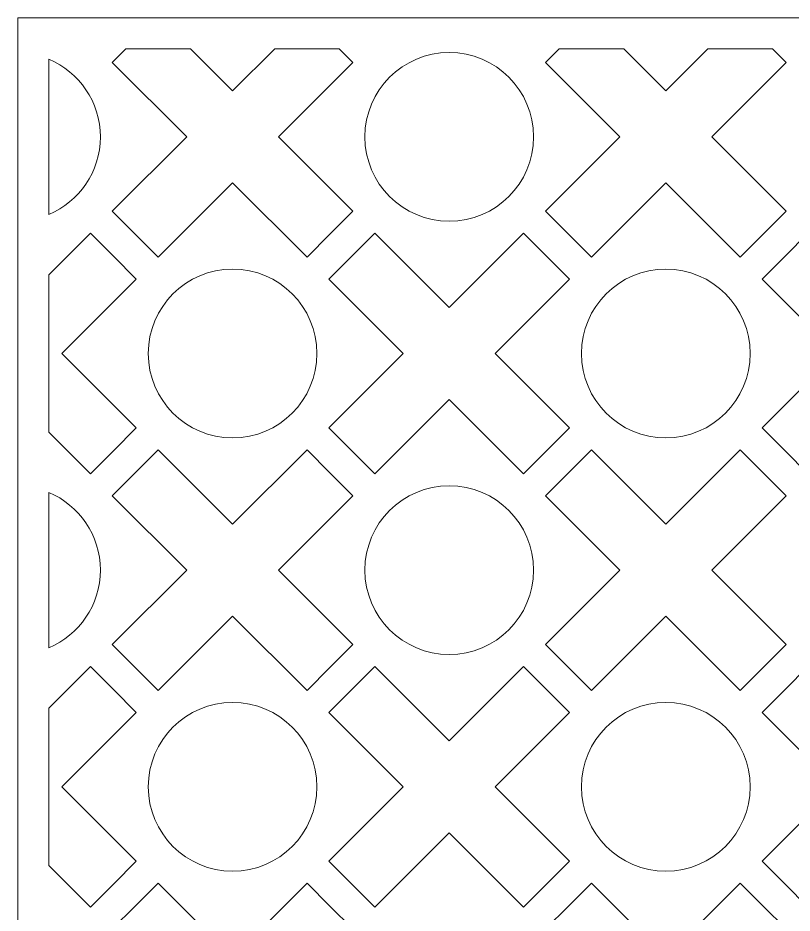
# Model space of a CAD drawing. Header units: centimetres. Extents: x -9.2 to 9.4, y -3.1 to 14.1.
# Drawn here: x -9.248 to -5.179, y 9.375 to 14.079 of the extents above; entities that cross this region are included whole.
import ezdxf

# ---------------------------------------------------------------- set-up
doc = ezdxf.new("R2010")
doc.units = ezdxf.units.CM
doc.header["$MEASUREMENT"] = 0
doc.layers.add('layer 1', color=7, linetype='Continuous')

msp = doc.modelspace()

# ---------------------------------------------------------------- linework, layer by layer
at = {"layer": 'layer 1', "color": 242, "lineweight": 9}
for points, knots in [([(-9.24841, 14.07926), (-9.24841, 14.07926), (-9.08592, 14.07926), (-9.08592, 14.07926), (-9.08592, 14.07926), (-9.08592, 14.07926), (-0.32213, 14.07926), (-0.32213, 14.07926), (-0.32213, 14.07926), (-0.32213, 14.07926), (-0.15964, 14.07926), (-0.15964, 14.07926), (-0.15964, 14.07926), (-0.15964, 14.07926), (-0.15964, 13.91677), (-0.15964, 13.91677), (-0.15964, 13.91677), (-0.15964, 13.91677), (-0.15964, -2.94877), (-0.15964, -2.94877), (-0.15964, -2.94877), (-0.15964, -2.94877), (-0.15964, -3.11126), (-0.15964, -3.11126), (-0.15964, -3.11126), (-0.15964, -3.11126), (-0.32213, -3.11126), (-0.32213, -3.11126), (-0.32213, -3.11126), (-0.32213, -3.11126), (-9.08592, -3.11126), (-9.08592, -3.11126), (-9.08592, -3.11126), (-9.08592, -3.11126), (-9.24841, -3.11126), (-9.24841, -3.11126), (-9.24841, -3.11126), (-9.24841, -3.11126), (-9.24841, -2.94877), (-9.24841, -2.94877), (-9.24841, -2.94877), (-9.24841, -2.94877), (-9.24841, 13.91677), (-9.24841, 13.91677), (-9.24841, 13.91677), (-9.24841, 13.91677), (-9.24841, 14.07926), (-9.24841, 14.07926)], [0, 0, 0, 0, 0.0769231, 0.0769231, 0.0769231, 0.0769231, 0.1538462, 0.1538462, 0.1538462, 0.1538462, 0.2307692, 0.2307692, 0.2307692, 0.2307692, 0.3076923, 0.3076923, 0.3076923, 0.3076923, 0.3846154, 0.3846154, 0.3846154, 0.3846154, 0.4615385, 0.4615385, 0.4615385, 0.4615385, 0.5384615, 0.5384615, 0.5384615, 0.5384615, 0.6153846, 0.6153846, 0.6153846, 0.6153846, 0.6923077, 0.6923077, 0.6923077, 0.6923077, 0.7692308, 0.7692308, 0.7692308, 0.7692308, 0.8461538, 0.8461538, 0.8461538, 0.8461538, 1, 1, 1, 1]), ([(-7.5588, 13.91677), (-7.5588, 13.91677), (-7.89826, 13.91677), (-7.89826, 13.91677), (-7.89826, 13.91677), (-7.89826, 13.91677), (-8.11977, 13.69527), (-8.11977, 13.69527), (-8.11977, 13.69527), (-8.11977, 13.69527), (-8.34127, 13.91677), (-8.34127, 13.91677), (-8.34127, 13.91677), (-8.34127, 13.91677), (-8.68074, 13.91677), (-8.68074, 13.91677), (-8.68074, 13.91677), (-8.68074, 13.91677), (-8.7522, 13.84529), (-8.7522, 13.84529), (-8.7522, 13.84529), (-8.7522, 13.84529), (-8.36099, 13.45407), (-8.36099, 13.45407), (-8.36099, 13.45407), (-8.36099, 13.45407), (-8.7522, 13.06282), (-8.7522, 13.06282), (-8.7522, 13.06282), (-8.7522, 13.06282), (-8.63161, 12.94222), (-8.63161, 12.94222), (-8.63161, 12.94222), (-8.63161, 12.94222), (-8.51099, 12.82163), (-8.51099, 12.82163), (-8.51099, 12.82163), (-8.51099, 12.82163), (-8.11977, 13.21284), (-8.11977, 13.21284), (-8.11977, 13.21284), (-8.11977, 13.21284), (-7.72852, 12.82163), (-7.72852, 12.82163), (-7.72852, 12.82163), (-7.72852, 12.82163), (-7.60793, 12.94222), (-7.60793, 12.94222), (-7.60793, 12.94222), (-7.60793, 12.94222), (-7.48734, 13.06282), (-7.48734, 13.06282), (-7.48734, 13.06282), (-7.48734, 13.06282), (-7.87856, 13.45407), (-7.87856, 13.45407), (-7.87856, 13.45407), (-7.87856, 13.45407), (-7.48734, 13.84529), (-7.48734, 13.84529), (-7.48734, 13.84529), (-7.48734, 13.84529), (-7.5588, 13.91677), (-7.5588, 13.91677)], [0, 0, 0, 0, 0.0588235, 0.0588235, 0.0588235, 0.0588235, 0.1176471, 0.1176471, 0.1176471, 0.1176471, 0.1764706, 0.1764706, 0.1764706, 0.1764706, 0.2352941, 0.2352941, 0.2352941, 0.2352941, 0.2941176, 0.2941176, 0.2941176, 0.2941176, 0.3529412, 0.3529412, 0.3529412, 0.3529412, 0.4117647, 0.4117647, 0.4117647, 0.4117647, 0.4705882, 0.4705882, 0.4705882, 0.4705882, 0.5294118, 0.5294118, 0.5294118, 0.5294118, 0.5882353, 0.5882353, 0.5882353, 0.5882353, 0.6470588, 0.6470588, 0.6470588, 0.6470588, 0.7058824, 0.7058824, 0.7058824, 0.7058824, 0.7647059, 0.7647059, 0.7647059, 0.7647059, 0.8235294, 0.8235294, 0.8235294, 0.8235294, 0.8823529, 0.8823529, 0.8823529, 0.8823529, 1, 1, 1, 1]), ([(-6.98119, 13.01076), (-6.73639, 13.01076), (-6.53781, 13.20935), (-6.53781, 13.45407), (-6.53781, 13.45407), (-6.53781, 13.69882), (-6.73639, 13.89746), (-6.98119, 13.89746), (-6.98119, 13.89746), (-7.22591, 13.89746), (-7.42452, 13.69882), (-7.42452, 13.45407), (-7.42452, 13.45407), (-7.42452, 13.20935), (-7.22591, 13.01076), (-6.98119, 13.01076)], [0, 0, 0, 0, 0.2, 0.2, 0.2, 0.2, 0.4, 0.4, 0.4, 0.4, 0.6, 0.6, 0.6, 0.6, 1, 1, 1, 1]), ([(-5.28162, 13.91677), (-5.28162, 13.91677), (-5.62111, 13.91677), (-5.62111, 13.91677), (-5.62111, 13.91677), (-5.62111, 13.91677), (-5.8426, 13.69527), (-5.8426, 13.69527), (-5.8426, 13.69527), (-5.8426, 13.69527), (-6.0641, 13.91677), (-6.0641, 13.91677), (-6.0641, 13.91677), (-6.0641, 13.91677), (-6.40359, 13.91677), (-6.40359, 13.91677), (-6.40359, 13.91677), (-6.40359, 13.91677), (-6.47503, 13.84529), (-6.47503, 13.84529), (-6.47503, 13.84529), (-6.47503, 13.84529), (-6.08381, 13.45407), (-6.08381, 13.45407), (-6.08381, 13.45407), (-6.08381, 13.45407), (-6.47503, 13.06282), (-6.47503, 13.06282), (-6.47503, 13.06282), (-6.47503, 13.06282), (-6.35446, 12.94222), (-6.35446, 12.94222), (-6.35446, 12.94222), (-6.35446, 12.94222), (-6.23386, 12.82163), (-6.23386, 12.82163), (-6.23386, 12.82163), (-6.23386, 12.82163), (-5.8426, 13.21284), (-5.8426, 13.21284), (-5.8426, 13.21284), (-5.8426, 13.21284), (-5.45138, 12.82163), (-5.45138, 12.82163), (-5.45138, 12.82163), (-5.45138, 12.82163), (-5.33075, 12.94222), (-5.33075, 12.94222), (-5.33075, 12.94222), (-5.33075, 12.94222), (-5.21017, 13.06282), (-5.21017, 13.06282), (-5.21017, 13.06282), (-5.21017, 13.06282), (-5.6014, 13.45407), (-5.6014, 13.45407), (-5.6014, 13.45407), (-5.6014, 13.45407), (-5.21017, 13.84529), (-5.21017, 13.84529), (-5.21017, 13.84529), (-5.21017, 13.84529), (-5.28162, 13.91677), (-5.28162, 13.91677)], [0, 0, 0, 0, 0.0588235, 0.0588235, 0.0588235, 0.0588235, 0.1176471, 0.1176471, 0.1176471, 0.1176471, 0.1764706, 0.1764706, 0.1764706, 0.1764706, 0.2352941, 0.2352941, 0.2352941, 0.2352941, 0.2941176, 0.2941176, 0.2941176, 0.2941176, 0.3529412, 0.3529412, 0.3529412, 0.3529412, 0.4117647, 0.4117647, 0.4117647, 0.4117647, 0.4705882, 0.4705882, 0.4705882, 0.4705882, 0.5294118, 0.5294118, 0.5294118, 0.5294118, 0.5882353, 0.5882353, 0.5882353, 0.5882353, 0.6470588, 0.6470588, 0.6470588, 0.6470588, 0.7058824, 0.7058824, 0.7058824, 0.7058824, 0.7647059, 0.7647059, 0.7647059, 0.7647059, 0.8235294, 0.8235294, 0.8235294, 0.8235294, 0.8823529, 0.8823529, 0.8823529, 0.8823529, 1, 1, 1, 1]), ([(-9.08592, 13.86264), (-9.08592, 13.86264), (-9.08592, 13.04562), (-9.08592, 13.04562), (-9.08592, 13.04562), (-8.92675, 13.11292), (-8.81497, 13.27049), (-8.81497, 13.45407), (-8.81497, 13.45407), (-8.81497, 13.63769), (-8.92675, 13.79533), (-9.08592, 13.86264)], [0, 0, 0, 0, 0.25, 0.25, 0.25, 0.25, 0.5, 0.5, 0.5, 0.5, 1, 1, 1, 1]), ([(-9.08592, 12.72914), (-9.08592, 12.72914), (-9.08592, 11.90185), (-9.08592, 11.90185), (-9.08592, 11.90185), (-9.08592, 11.90185), (-8.8671, 11.68304), (-8.8671, 11.68304), (-8.8671, 11.68304), (-8.8671, 11.68304), (-8.74651, 11.80365), (-8.74651, 11.80365), (-8.74651, 11.80365), (-8.74651, 11.80365), (-8.62592, 11.92426), (-8.62592, 11.92426), (-8.62592, 11.92426), (-8.62592, 11.92426), (-9.01714, 12.31548), (-9.01714, 12.31548), (-9.01714, 12.31548), (-9.01714, 12.31548), (-8.62592, 12.70674), (-8.62592, 12.70674), (-8.62592, 12.70674), (-8.62592, 12.70674), (-8.74651, 12.82734), (-8.74651, 12.82734), (-8.74651, 12.82734), (-8.74651, 12.82734), (-8.8671, 12.94797), (-8.8671, 12.94797), (-8.8671, 12.94797), (-8.8671, 12.94797), (-9.08592, 12.72914), (-9.08592, 12.72914)], [0, 0, 0, 0, 0.1, 0.1, 0.1, 0.1, 0.2, 0.2, 0.2, 0.2, 0.3, 0.3, 0.3, 0.3, 0.4, 0.4, 0.4, 0.4, 0.5, 0.5, 0.5, 0.5, 0.6, 0.6, 0.6, 0.6, 0.7, 0.7, 0.7, 0.7, 0.8, 0.8, 0.8, 0.8, 1, 1, 1, 1]), ([(-7.49304, 12.82734), (-7.49304, 12.82734), (-7.61364, 12.70674), (-7.61364, 12.70674), (-7.61364, 12.70674), (-7.61364, 12.70674), (-7.22239, 12.31548), (-7.22239, 12.31548), (-7.22239, 12.31548), (-7.22239, 12.31548), (-7.61364, 11.92426), (-7.61364, 11.92426), (-7.61364, 11.92426), (-7.61364, 11.92426), (-7.49304, 11.80365), (-7.49304, 11.80365), (-7.49304, 11.80365), (-7.49304, 11.80365), (-7.37242, 11.68304), (-7.37242, 11.68304), (-7.37242, 11.68304), (-7.37242, 11.68304), (-6.98119, 12.07427), (-6.98119, 12.07427), (-6.98119, 12.07427), (-6.98119, 12.07427), (-6.58993, 11.68304), (-6.58993, 11.68304), (-6.58993, 11.68304), (-6.58993, 11.68304), (-6.46933, 11.80365), (-6.46933, 11.80365), (-6.46933, 11.80365), (-6.46933, 11.80365), (-6.34875, 11.92426), (-6.34875, 11.92426), (-6.34875, 11.92426), (-6.34875, 11.92426), (-6.73996, 12.31548), (-6.73996, 12.31548), (-6.73996, 12.31548), (-6.73996, 12.31548), (-6.34875, 12.70674), (-6.34875, 12.70674), (-6.34875, 12.70674), (-6.34875, 12.70674), (-6.46933, 12.82734), (-6.46933, 12.82734), (-6.46933, 12.82734), (-6.46933, 12.82734), (-6.58993, 12.94797), (-6.58993, 12.94797), (-6.58993, 12.94797), (-6.58993, 12.94797), (-6.98119, 12.55671), (-6.98119, 12.55671), (-6.98119, 12.55671), (-6.98119, 12.55671), (-7.37242, 12.94797), (-7.37242, 12.94797), (-7.37242, 12.94797), (-7.37242, 12.94797), (-7.49304, 12.82734), (-7.49304, 12.82734)], [0, 0, 0, 0, 0.0588235, 0.0588235, 0.0588235, 0.0588235, 0.1176471, 0.1176471, 0.1176471, 0.1176471, 0.1764706, 0.1764706, 0.1764706, 0.1764706, 0.2352941, 0.2352941, 0.2352941, 0.2352941, 0.2941176, 0.2941176, 0.2941176, 0.2941176, 0.3529412, 0.3529412, 0.3529412, 0.3529412, 0.4117647, 0.4117647, 0.4117647, 0.4117647, 0.4705882, 0.4705882, 0.4705882, 0.4705882, 0.5294118, 0.5294118, 0.5294118, 0.5294118, 0.5882353, 0.5882353, 0.5882353, 0.5882353, 0.6470588, 0.6470588, 0.6470588, 0.6470588, 0.7058824, 0.7058824, 0.7058824, 0.7058824, 0.7647059, 0.7647059, 0.7647059, 0.7647059, 0.8235294, 0.8235294, 0.8235294, 0.8235294, 0.8823529, 0.8823529, 0.8823529, 0.8823529, 1, 1, 1, 1]), ([(-5.21589, 12.82734), (-5.21589, 12.82734), (-5.33646, 12.70674), (-5.33646, 12.70674), (-5.33646, 12.70674), (-5.33646, 12.70674), (-4.94523, 12.31548), (-4.94523, 12.31548), (-4.94523, 12.31548), (-4.94523, 12.31548), (-5.33646, 11.92426), (-5.33646, 11.92426), (-5.33646, 11.92426), (-5.33646, 11.92426), (-5.21589, 11.80365), (-5.21589, 11.80365), (-5.21589, 11.80365), (-5.21589, 11.80365), (-5.09527, 11.68304), (-5.09527, 11.68304), (-5.09527, 11.68304), (-5.09527, 11.68304), (-4.70403, 12.07427), (-4.70403, 12.07427), (-4.70403, 12.07427), (-4.70403, 12.07427), (-4.31278, 11.68304), (-4.31278, 11.68304), (-4.31278, 11.68304), (-4.31278, 11.68304), (-4.19216, 11.80365), (-4.19216, 11.80365), (-4.19216, 11.80365), (-4.19216, 11.80365), (-4.07158, 11.92426), (-4.07158, 11.92426), (-4.07158, 11.92426), (-4.07158, 11.92426), (-4.46282, 12.31548), (-4.46282, 12.31548), (-4.46282, 12.31548), (-4.46282, 12.31548), (-4.07158, 12.70674), (-4.07158, 12.70674), (-4.07158, 12.70674), (-4.07158, 12.70674), (-4.19216, 12.82734), (-4.19216, 12.82734), (-4.19216, 12.82734), (-4.19216, 12.82734), (-4.31278, 12.94797), (-4.31278, 12.94797), (-4.31278, 12.94797), (-4.31278, 12.94797), (-4.70403, 12.55671), (-4.70403, 12.55671), (-4.70403, 12.55671), (-4.70403, 12.55671), (-5.09527, 12.94797), (-5.09527, 12.94797), (-5.09527, 12.94797), (-5.09527, 12.94797), (-5.21589, 12.82734), (-5.21589, 12.82734)], [0, 0, 0, 0, 0.0588235, 0.0588235, 0.0588235, 0.0588235, 0.1176471, 0.1176471, 0.1176471, 0.1176471, 0.1764706, 0.1764706, 0.1764706, 0.1764706, 0.2352941, 0.2352941, 0.2352941, 0.2352941, 0.2941176, 0.2941176, 0.2941176, 0.2941176, 0.3529412, 0.3529412, 0.3529412, 0.3529412, 0.4117647, 0.4117647, 0.4117647, 0.4117647, 0.4705882, 0.4705882, 0.4705882, 0.4705882, 0.5294118, 0.5294118, 0.5294118, 0.5294118, 0.5882353, 0.5882353, 0.5882353, 0.5882353, 0.6470588, 0.6470588, 0.6470588, 0.6470588, 0.7058824, 0.7058824, 0.7058824, 0.7058824, 0.7647059, 0.7647059, 0.7647059, 0.7647059, 0.8235294, 0.8235294, 0.8235294, 0.8235294, 0.8823529, 0.8823529, 0.8823529, 0.8823529, 1, 1, 1, 1]), ([(-8.11977, 11.87215), (-7.87502, 11.87215), (-7.6764, 12.07077), (-7.6764, 12.31548), (-7.6764, 12.31548), (-7.6764, 12.56024), (-7.87502, 12.75886), (-8.11977, 12.75886), (-8.11977, 12.75886), (-8.36451, 12.75886), (-8.56311, 12.56024), (-8.56311, 12.31548), (-8.56311, 12.31548), (-8.56311, 12.07077), (-8.36451, 11.87215), (-8.11977, 11.87215)], [0, 0, 0, 0, 0.2, 0.2, 0.2, 0.2, 0.4, 0.4, 0.4, 0.4, 0.6, 0.6, 0.6, 0.6, 1, 1, 1, 1]), ([(-5.8426, 11.87215), (-5.59784, 11.87215), (-5.39923, 12.07077), (-5.39923, 12.31548), (-5.39923, 12.31548), (-5.39923, 12.56024), (-5.59784, 12.75886), (-5.8426, 12.75886), (-5.8426, 12.75886), (-6.08734, 12.75886), (-6.28595, 12.56024), (-6.28595, 12.31548), (-6.28595, 12.31548), (-6.28595, 12.07077), (-6.08734, 11.87215), (-5.8426, 11.87215)], [0, 0, 0, 0, 0.2, 0.2, 0.2, 0.2, 0.4, 0.4, 0.4, 0.4, 0.6, 0.6, 0.6, 0.6, 1, 1, 1, 1]), ([(-7.60793, 11.68875), (-7.60793, 11.68875), (-7.72852, 11.80936), (-7.72852, 11.80936), (-7.72852, 11.80936), (-7.72852, 11.80936), (-8.11977, 11.41813), (-8.11977, 11.41813), (-8.11977, 11.41813), (-8.11977, 11.41813), (-8.51099, 11.80936), (-8.51099, 11.80936), (-8.51099, 11.80936), (-8.51099, 11.80936), (-8.63161, 11.68875), (-8.63161, 11.68875), (-8.63161, 11.68875), (-8.63161, 11.68875), (-8.7522, 11.56815), (-8.7522, 11.56815), (-8.7522, 11.56815), (-8.7522, 11.56815), (-8.36099, 11.17694), (-8.36099, 11.17694), (-8.36099, 11.17694), (-8.36099, 11.17694), (-8.7522, 10.78567), (-8.7522, 10.78567), (-8.7522, 10.78567), (-8.7522, 10.78567), (-8.63161, 10.66507), (-8.63161, 10.66507), (-8.63161, 10.66507), (-8.63161, 10.66507), (-8.51099, 10.54447), (-8.51099, 10.54447), (-8.51099, 10.54447), (-8.51099, 10.54447), (-8.11977, 10.93568), (-8.11977, 10.93568), (-8.11977, 10.93568), (-8.11977, 10.93568), (-7.72852, 10.54447), (-7.72852, 10.54447), (-7.72852, 10.54447), (-7.72852, 10.54447), (-7.60793, 10.66507), (-7.60793, 10.66507), (-7.60793, 10.66507), (-7.60793, 10.66507), (-7.48734, 10.78567), (-7.48734, 10.78567), (-7.48734, 10.78567), (-7.48734, 10.78567), (-7.87856, 11.17694), (-7.87856, 11.17694), (-7.87856, 11.17694), (-7.87856, 11.17694), (-7.48734, 11.56815), (-7.48734, 11.56815), (-7.48734, 11.56815), (-7.48734, 11.56815), (-7.60793, 11.68875), (-7.60793, 11.68875)], [0, 0, 0, 0, 0.0588235, 0.0588235, 0.0588235, 0.0588235, 0.1176471, 0.1176471, 0.1176471, 0.1176471, 0.1764706, 0.1764706, 0.1764706, 0.1764706, 0.2352941, 0.2352941, 0.2352941, 0.2352941, 0.2941176, 0.2941176, 0.2941176, 0.2941176, 0.3529412, 0.3529412, 0.3529412, 0.3529412, 0.4117647, 0.4117647, 0.4117647, 0.4117647, 0.4705882, 0.4705882, 0.4705882, 0.4705882, 0.5294118, 0.5294118, 0.5294118, 0.5294118, 0.5882353, 0.5882353, 0.5882353, 0.5882353, 0.6470588, 0.6470588, 0.6470588, 0.6470588, 0.7058824, 0.7058824, 0.7058824, 0.7058824, 0.7647059, 0.7647059, 0.7647059, 0.7647059, 0.8235294, 0.8235294, 0.8235294, 0.8235294, 0.8823529, 0.8823529, 0.8823529, 0.8823529, 1, 1, 1, 1]), ([(-6.35446, 11.68875), (-6.35446, 11.68875), (-6.47503, 11.56815), (-6.47503, 11.56815), (-6.47503, 11.56815), (-6.47503, 11.56815), (-6.08381, 11.17694), (-6.08381, 11.17694), (-6.08381, 11.17694), (-6.08381, 11.17694), (-6.47503, 10.78567), (-6.47503, 10.78567), (-6.47503, 10.78567), (-6.47503, 10.78567), (-6.35446, 10.66507), (-6.35446, 10.66507), (-6.35446, 10.66507), (-6.35446, 10.66507), (-6.23386, 10.54447), (-6.23386, 10.54447), (-6.23386, 10.54447), (-6.23386, 10.54447), (-5.8426, 10.93568), (-5.8426, 10.93568), (-5.8426, 10.93568), (-5.8426, 10.93568), (-5.45138, 10.54447), (-5.45138, 10.54447), (-5.45138, 10.54447), (-5.45138, 10.54447), (-5.33075, 10.66507), (-5.33075, 10.66507), (-5.33075, 10.66507), (-5.33075, 10.66507), (-5.21017, 10.78567), (-5.21017, 10.78567), (-5.21017, 10.78567), (-5.21017, 10.78567), (-5.6014, 11.17694), (-5.6014, 11.17694), (-5.6014, 11.17694), (-5.6014, 11.17694), (-5.21017, 11.56815), (-5.21017, 11.56815), (-5.21017, 11.56815), (-5.21017, 11.56815), (-5.33075, 11.68875), (-5.33075, 11.68875), (-5.33075, 11.68875), (-5.33075, 11.68875), (-5.45138, 11.80936), (-5.45138, 11.80936), (-5.45138, 11.80936), (-5.45138, 11.80936), (-5.8426, 11.41813), (-5.8426, 11.41813), (-5.8426, 11.41813), (-5.8426, 11.41813), (-6.23386, 11.80936), (-6.23386, 11.80936), (-6.23386, 11.80936), (-6.23386, 11.80936), (-6.35446, 11.68875), (-6.35446, 11.68875)], [0, 0, 0, 0, 0.0588235, 0.0588235, 0.0588235, 0.0588235, 0.1176471, 0.1176471, 0.1176471, 0.1176471, 0.1764706, 0.1764706, 0.1764706, 0.1764706, 0.2352941, 0.2352941, 0.2352941, 0.2352941, 0.2941176, 0.2941176, 0.2941176, 0.2941176, 0.3529412, 0.3529412, 0.3529412, 0.3529412, 0.4117647, 0.4117647, 0.4117647, 0.4117647, 0.4705882, 0.4705882, 0.4705882, 0.4705882, 0.5294118, 0.5294118, 0.5294118, 0.5294118, 0.5882353, 0.5882353, 0.5882353, 0.5882353, 0.6470588, 0.6470588, 0.6470588, 0.6470588, 0.7058824, 0.7058824, 0.7058824, 0.7058824, 0.7647059, 0.7647059, 0.7647059, 0.7647059, 0.8235294, 0.8235294, 0.8235294, 0.8235294, 0.8823529, 0.8823529, 0.8823529, 0.8823529, 1, 1, 1, 1]), ([(-9.08592, 11.58548), (-9.08592, 11.58548), (-9.08592, 10.76846), (-9.08592, 10.76846), (-9.08592, 10.76846), (-8.92675, 10.83576), (-8.81497, 10.99332), (-8.81497, 11.17694), (-8.81497, 11.17694), (-8.81497, 11.36055), (-8.92675, 11.51818), (-9.08592, 11.58548)], [0, 0, 0, 0, 0.25, 0.25, 0.25, 0.25, 0.5, 0.5, 0.5, 0.5, 1, 1, 1, 1]), ([(-6.98119, 10.73359), (-6.73639, 10.73359), (-6.53781, 10.93221), (-6.53781, 11.17694), (-6.53781, 11.17694), (-6.53781, 11.42167), (-6.73639, 11.62027), (-6.98119, 11.62027), (-6.98119, 11.62027), (-7.22591, 11.62027), (-7.42452, 11.42167), (-7.42452, 11.17694), (-7.42452, 11.17694), (-7.42452, 10.93221), (-7.22591, 10.73359), (-6.98119, 10.73359)], [0, 0, 0, 0, 0.2, 0.2, 0.2, 0.2, 0.4, 0.4, 0.4, 0.4, 0.6, 0.6, 0.6, 0.6, 1, 1, 1, 1]), ([(-9.08592, 10.45198), (-9.08592, 10.45198), (-9.08592, 9.6247), (-9.08592, 9.6247), (-9.08592, 9.6247), (-9.08592, 9.6247), (-8.8671, 9.40589), (-8.8671, 9.40589), (-8.8671, 9.40589), (-8.8671, 9.40589), (-8.74651, 9.52648), (-8.74651, 9.52648), (-8.74651, 9.52648), (-8.74651, 9.52648), (-8.62592, 9.6471), (-8.62592, 9.6471), (-8.62592, 9.6471), (-8.62592, 9.6471), (-9.01714, 10.03833), (-9.01714, 10.03833), (-9.01714, 10.03833), (-9.01714, 10.03833), (-8.62592, 10.42957), (-8.62592, 10.42957), (-8.62592, 10.42957), (-8.62592, 10.42957), (-8.74651, 10.55019), (-8.74651, 10.55019), (-8.74651, 10.55019), (-8.74651, 10.55019), (-8.8671, 10.67077), (-8.8671, 10.67077), (-8.8671, 10.67077), (-8.8671, 10.67077), (-9.08592, 10.45198), (-9.08592, 10.45198)], [0, 0, 0, 0, 0.1, 0.1, 0.1, 0.1, 0.2, 0.2, 0.2, 0.2, 0.3, 0.3, 0.3, 0.3, 0.4, 0.4, 0.4, 0.4, 0.5, 0.5, 0.5, 0.5, 0.6, 0.6, 0.6, 0.6, 0.7, 0.7, 0.7, 0.7, 0.8, 0.8, 0.8, 0.8, 1, 1, 1, 1]), ([(-7.49304, 10.55019), (-7.49304, 10.55019), (-7.61364, 10.42957), (-7.61364, 10.42957), (-7.61364, 10.42957), (-7.61364, 10.42957), (-7.22239, 10.03833), (-7.22239, 10.03833), (-7.22239, 10.03833), (-7.22239, 10.03833), (-7.61364, 9.6471), (-7.61364, 9.6471), (-7.61364, 9.6471), (-7.61364, 9.6471), (-7.49304, 9.52648), (-7.49304, 9.52648), (-7.49304, 9.52648), (-7.49304, 9.52648), (-7.37242, 9.40589), (-7.37242, 9.40589), (-7.37242, 9.40589), (-7.37242, 9.40589), (-6.98119, 9.79712), (-6.98119, 9.79712), (-6.98119, 9.79712), (-6.98119, 9.79712), (-6.58993, 9.40589), (-6.58993, 9.40589), (-6.58993, 9.40589), (-6.58993, 9.40589), (-6.46933, 9.52648), (-6.46933, 9.52648), (-6.46933, 9.52648), (-6.46933, 9.52648), (-6.34875, 9.6471), (-6.34875, 9.6471), (-6.34875, 9.6471), (-6.34875, 9.6471), (-6.73996, 10.03833), (-6.73996, 10.03833), (-6.73996, 10.03833), (-6.73996, 10.03833), (-6.34875, 10.42957), (-6.34875, 10.42957), (-6.34875, 10.42957), (-6.34875, 10.42957), (-6.46933, 10.55019), (-6.46933, 10.55019), (-6.46933, 10.55019), (-6.46933, 10.55019), (-6.58993, 10.67077), (-6.58993, 10.67077), (-6.58993, 10.67077), (-6.58993, 10.67077), (-6.98119, 10.27955), (-6.98119, 10.27955), (-6.98119, 10.27955), (-6.98119, 10.27955), (-7.37242, 10.67077), (-7.37242, 10.67077), (-7.37242, 10.67077), (-7.37242, 10.67077), (-7.49304, 10.55019), (-7.49304, 10.55019)], [0, 0, 0, 0, 0.0588235, 0.0588235, 0.0588235, 0.0588235, 0.1176471, 0.1176471, 0.1176471, 0.1176471, 0.1764706, 0.1764706, 0.1764706, 0.1764706, 0.2352941, 0.2352941, 0.2352941, 0.2352941, 0.2941176, 0.2941176, 0.2941176, 0.2941176, 0.3529412, 0.3529412, 0.3529412, 0.3529412, 0.4117647, 0.4117647, 0.4117647, 0.4117647, 0.4705882, 0.4705882, 0.4705882, 0.4705882, 0.5294118, 0.5294118, 0.5294118, 0.5294118, 0.5882353, 0.5882353, 0.5882353, 0.5882353, 0.6470588, 0.6470588, 0.6470588, 0.6470588, 0.7058824, 0.7058824, 0.7058824, 0.7058824, 0.7647059, 0.7647059, 0.7647059, 0.7647059, 0.8235294, 0.8235294, 0.8235294, 0.8235294, 0.8823529, 0.8823529, 0.8823529, 0.8823529, 1, 1, 1, 1]), ([(-5.21589, 9.52648), (-5.21589, 9.52648), (-5.09527, 9.40589), (-5.09527, 9.40589), (-5.09527, 9.40589), (-5.09527, 9.40589), (-4.70403, 9.79712), (-4.70403, 9.79712), (-4.70403, 9.79712), (-4.70403, 9.79712), (-4.31278, 9.40589), (-4.31278, 9.40589), (-4.31278, 9.40589), (-4.31278, 9.40589), (-4.19216, 9.52648), (-4.19216, 9.52648), (-4.19216, 9.52648), (-4.19216, 9.52648), (-4.07158, 9.6471), (-4.07158, 9.6471), (-4.07158, 9.6471), (-4.07158, 9.6471), (-4.46282, 10.03833), (-4.46282, 10.03833), (-4.46282, 10.03833), (-4.46282, 10.03833), (-4.07158, 10.42957), (-4.07158, 10.42957), (-4.07158, 10.42957), (-4.07158, 10.42957), (-4.19216, 10.55019), (-4.19216, 10.55019), (-4.19216, 10.55019), (-4.19216, 10.55019), (-4.31278, 10.67077), (-4.31278, 10.67077), (-4.31278, 10.67077), (-4.31278, 10.67077), (-4.70403, 10.27955), (-4.70403, 10.27955), (-4.70403, 10.27955), (-4.70403, 10.27955), (-5.09527, 10.67077), (-5.09527, 10.67077), (-5.09527, 10.67077), (-5.09527, 10.67077), (-5.21589, 10.55019), (-5.21589, 10.55019), (-5.21589, 10.55019), (-5.21589, 10.55019), (-5.33646, 10.42957), (-5.33646, 10.42957), (-5.33646, 10.42957), (-5.33646, 10.42957), (-4.94523, 10.03833), (-4.94523, 10.03833), (-4.94523, 10.03833), (-4.94523, 10.03833), (-5.33646, 9.6471), (-5.33646, 9.6471), (-5.33646, 9.6471), (-5.33646, 9.6471), (-5.21589, 9.52648), (-5.21589, 9.52648)], [0, 0, 0, 0, 0.0588235, 0.0588235, 0.0588235, 0.0588235, 0.1176471, 0.1176471, 0.1176471, 0.1176471, 0.1764706, 0.1764706, 0.1764706, 0.1764706, 0.2352941, 0.2352941, 0.2352941, 0.2352941, 0.2941176, 0.2941176, 0.2941176, 0.2941176, 0.3529412, 0.3529412, 0.3529412, 0.3529412, 0.4117647, 0.4117647, 0.4117647, 0.4117647, 0.4705882, 0.4705882, 0.4705882, 0.4705882, 0.5294118, 0.5294118, 0.5294118, 0.5294118, 0.5882353, 0.5882353, 0.5882353, 0.5882353, 0.6470588, 0.6470588, 0.6470588, 0.6470588, 0.7058824, 0.7058824, 0.7058824, 0.7058824, 0.7647059, 0.7647059, 0.7647059, 0.7647059, 0.8235294, 0.8235294, 0.8235294, 0.8235294, 0.8823529, 0.8823529, 0.8823529, 0.8823529, 1, 1, 1, 1]), ([(-8.11977, 9.595), (-7.87502, 9.595), (-7.6764, 9.79359), (-7.6764, 10.03833), (-7.6764, 10.03833), (-7.6764, 10.28308), (-7.87502, 10.4817), (-8.11977, 10.4817), (-8.11977, 10.4817), (-8.36451, 10.4817), (-8.56311, 10.28308), (-8.56311, 10.03833), (-8.56311, 10.03833), (-8.56311, 9.79359), (-8.36451, 9.595), (-8.11977, 9.595)], [0, 0, 0, 0, 0.2, 0.2, 0.2, 0.2, 0.4, 0.4, 0.4, 0.4, 0.6, 0.6, 0.6, 0.6, 1, 1, 1, 1]), ([(-5.8426, 9.595), (-5.59784, 9.595), (-5.39923, 9.79359), (-5.39923, 10.03833), (-5.39923, 10.03833), (-5.39923, 10.28308), (-5.59784, 10.4817), (-5.8426, 10.4817), (-5.8426, 10.4817), (-6.08734, 10.4817), (-6.28595, 10.28308), (-6.28595, 10.03833), (-6.28595, 10.03833), (-6.28595, 9.79359), (-6.08734, 9.595), (-5.8426, 9.595)], [0, 0, 0, 0, 0.2, 0.2, 0.2, 0.2, 0.4, 0.4, 0.4, 0.4, 0.6, 0.6, 0.6, 0.6, 1, 1, 1, 1]), ([(-8.63161, 9.4116), (-8.63161, 9.4116), (-8.7522, 9.29097), (-8.7522, 9.29097), (-8.7522, 9.29097), (-8.7522, 9.29097), (-8.36099, 8.89976), (-8.36099, 8.89976), (-8.36099, 8.89976), (-8.36099, 8.89976), (-8.7522, 8.50852), (-8.7522, 8.50852), (-8.7522, 8.50852), (-8.7522, 8.50852), (-8.63161, 8.38793), (-8.63161, 8.38793), (-8.63161, 8.38793), (-8.63161, 8.38793), (-8.51099, 8.26731), (-8.51099, 8.26731), (-8.51099, 8.26731), (-8.51099, 8.26731), (-8.11977, 8.65853), (-8.11977, 8.65853), (-8.11977, 8.65853), (-8.11977, 8.65853), (-7.72852, 8.26731), (-7.72852, 8.26731), (-7.72852, 8.26731), (-7.72852, 8.26731), (-7.60793, 8.38793), (-7.60793, 8.38793), (-7.60793, 8.38793), (-7.60793, 8.38793), (-7.48734, 8.50852), (-7.48734, 8.50852), (-7.48734, 8.50852), (-7.48734, 8.50852), (-7.87856, 8.89976), (-7.87856, 8.89976), (-7.87856, 8.89976), (-7.87856, 8.89976), (-7.48734, 9.29097), (-7.48734, 9.29097), (-7.48734, 9.29097), (-7.48734, 9.29097), (-7.60793, 9.4116), (-7.60793, 9.4116), (-7.60793, 9.4116), (-7.60793, 9.4116), (-7.72852, 9.53222), (-7.72852, 9.53222), (-7.72852, 9.53222), (-7.72852, 9.53222), (-8.11977, 9.14099), (-8.11977, 9.14099), (-8.11977, 9.14099), (-8.11977, 9.14099), (-8.51099, 9.53222), (-8.51099, 9.53222), (-8.51099, 9.53222), (-8.51099, 9.53222), (-8.63161, 9.4116), (-8.63161, 9.4116)], [0, 0, 0, 0, 0.0588235, 0.0588235, 0.0588235, 0.0588235, 0.1176471, 0.1176471, 0.1176471, 0.1176471, 0.1764706, 0.1764706, 0.1764706, 0.1764706, 0.2352941, 0.2352941, 0.2352941, 0.2352941, 0.2941176, 0.2941176, 0.2941176, 0.2941176, 0.3529412, 0.3529412, 0.3529412, 0.3529412, 0.4117647, 0.4117647, 0.4117647, 0.4117647, 0.4705882, 0.4705882, 0.4705882, 0.4705882, 0.5294118, 0.5294118, 0.5294118, 0.5294118, 0.5882353, 0.5882353, 0.5882353, 0.5882353, 0.6470588, 0.6470588, 0.6470588, 0.6470588, 0.7058824, 0.7058824, 0.7058824, 0.7058824, 0.7647059, 0.7647059, 0.7647059, 0.7647059, 0.8235294, 0.8235294, 0.8235294, 0.8235294, 0.8823529, 0.8823529, 0.8823529, 0.8823529, 1, 1, 1, 1]), ([(-6.35446, 8.38793), (-6.35446, 8.38793), (-6.23386, 8.26731), (-6.23386, 8.26731), (-6.23386, 8.26731), (-6.23386, 8.26731), (-5.8426, 8.65853), (-5.8426, 8.65853), (-5.8426, 8.65853), (-5.8426, 8.65853), (-5.45138, 8.26731), (-5.45138, 8.26731), (-5.45138, 8.26731), (-5.45138, 8.26731), (-5.33075, 8.38793), (-5.33075, 8.38793), (-5.33075, 8.38793), (-5.33075, 8.38793), (-5.21017, 8.50852), (-5.21017, 8.50852), (-5.21017, 8.50852), (-5.21017, 8.50852), (-5.6014, 8.89976), (-5.6014, 8.89976), (-5.6014, 8.89976), (-5.6014, 8.89976), (-5.21017, 9.29097), (-5.21017, 9.29097), (-5.21017, 9.29097), (-5.21017, 9.29097), (-5.33075, 9.4116), (-5.33075, 9.4116), (-5.33075, 9.4116), (-5.33075, 9.4116), (-5.45138, 9.53222), (-5.45138, 9.53222), (-5.45138, 9.53222), (-5.45138, 9.53222), (-5.8426, 9.14099), (-5.8426, 9.14099), (-5.8426, 9.14099), (-5.8426, 9.14099), (-6.23386, 9.53222), (-6.23386, 9.53222), (-6.23386, 9.53222), (-6.23386, 9.53222), (-6.35446, 9.4116), (-6.35446, 9.4116), (-6.35446, 9.4116), (-6.35446, 9.4116), (-6.47503, 9.29097), (-6.47503, 9.29097), (-6.47503, 9.29097), (-6.47503, 9.29097), (-6.08381, 8.89976), (-6.08381, 8.89976), (-6.08381, 8.89976), (-6.08381, 8.89976), (-6.47503, 8.50852), (-6.47503, 8.50852), (-6.47503, 8.50852), (-6.47503, 8.50852), (-6.35446, 8.38793), (-6.35446, 8.38793)], [0, 0, 0, 0, 0.0588235, 0.0588235, 0.0588235, 0.0588235, 0.1176471, 0.1176471, 0.1176471, 0.1176471, 0.1764706, 0.1764706, 0.1764706, 0.1764706, 0.2352941, 0.2352941, 0.2352941, 0.2352941, 0.2941176, 0.2941176, 0.2941176, 0.2941176, 0.3529412, 0.3529412, 0.3529412, 0.3529412, 0.4117647, 0.4117647, 0.4117647, 0.4117647, 0.4705882, 0.4705882, 0.4705882, 0.4705882, 0.5294118, 0.5294118, 0.5294118, 0.5294118, 0.5882353, 0.5882353, 0.5882353, 0.5882353, 0.6470588, 0.6470588, 0.6470588, 0.6470588, 0.7058824, 0.7058824, 0.7058824, 0.7058824, 0.7647059, 0.7647059, 0.7647059, 0.7647059, 0.8235294, 0.8235294, 0.8235294, 0.8235294, 0.8823529, 0.8823529, 0.8823529, 0.8823529, 1, 1, 1, 1])]:
    msp.add_open_spline(points, degree=3, knots=knots, dxfattribs=at)

doc.saveas('drawing.dxf')
